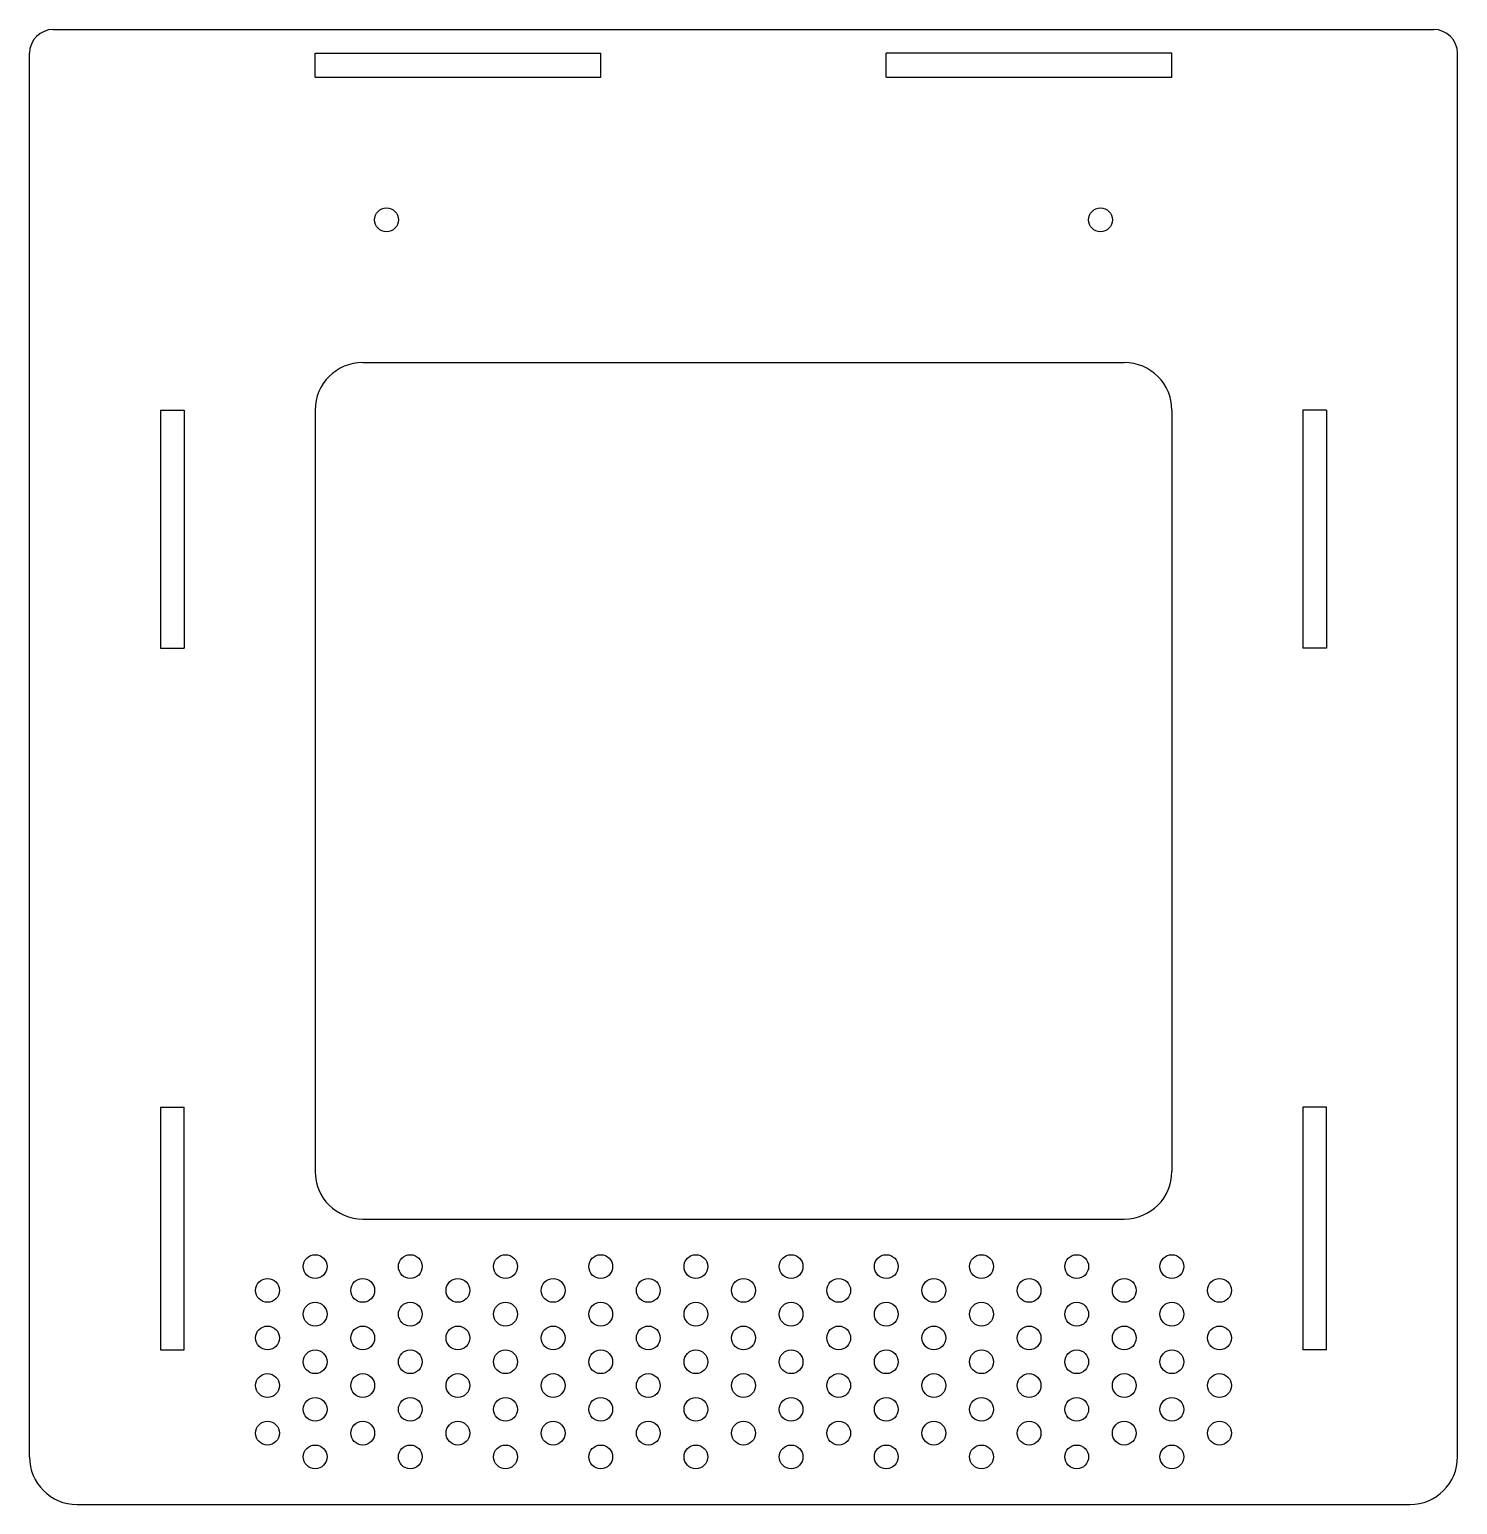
# Model space of a CAD drawing. Header units: millimetres. Extents: x -150 to 150, y -150 to 160.
import ezdxf

# ---------------------------------------------------------------- set-up
doc = ezdxf.new("R2010")
doc.units = ezdxf.units.MM

msp = doc.modelspace()

# ---------------------------------------------------------------- linework, layer by layer
at = {"color": 7, "linetype": 'Continuous', "lineweight": 25}
for p, q in [((-145, 160), (145, 160)), ((-150, -140), (-150, 155)), ((-90, 155), (-30, 155)), ((-90, 150), (-90, 155)), ((-30, 150), (-30, 155)), ((90, 155), (30, 155)), ((30, 150), (30, 155)), ((90, 150), (90, 155)), ((150, -140), (150, 155)), ((-90, 150), (-30, 150)), ((30, 150), (90, 150)), ((-80, 90), (80, 90)), ((-122.5, 80), (-122.5, 30)), ((-122.5, 80), (-117.5, 80)), ((-117.5, 80), (-117.5, 30)), ((-90, 80), (-90, -80)), ((90, 80), (90, -80)), ((117.5, 80), (117.5, 30)), ((122.5, 80), (117.5, 80)), ((122.5, 80), (122.5, 30)), ((-122.5, 30), (-117.5, 30)), ((122.5, 30), (117.5, 30)), ((-122.5, -66.5), (-117.5, -66.5)), ((-122.5, -66.5), (-122.5, -117.5)), ((-117.5, -117.5), (-117.5, -66.5)), ((122.5, -66.5), (117.5, -66.5)), ((117.5, -66.5), (117.5, -117.5)), ((122.5, -117.5), (122.5, -66.5)), ((-80, -90), (80, -90)), ((-122.5, -117.5), (-117.5, -117.5)), ((122.5, -117.5), (117.5, -117.5)), ((-140, -150), (140, -150))]:
    msp.add_line(p, q, dxfattribs=at)
for centre in [(-75, 120), (75, 120), (-90, -100), (-70, -100), (-50, -100), (-30, -100), (-10, -100), (10, -100), (30, -100), (50, -100), (70, -100), (90, -100), (-100, -105), (-80, -105), (-60, -105), (-40, -105), (-20, -105), (0, -105), (20, -105), (40, -105), (60, -105), (80, -105), (100, -105), (-90, -110), (-70, -110), (-50, -110), (-30, -110), (-10, -110), (10, -110), (30, -110), (50, -110), (70, -110), (90, -110), (-100, -115), (-80, -115), (-60, -115), (-40, -115), (-20, -115), (0, -115), (20, -115), (40, -115), (60, -115), (80, -115), (100, -115), (-90, -120), (-70, -120), (-50, -120), (-30, -120), (-10, -120), (10, -120), (30, -120), (50, -120), (70, -120), (90, -120), (-100, -125), (-80, -125), (-60, -125), (-40, -125), (-20, -125), (0, -125), (20, -125), (40, -125), (60, -125), (80, -125), (100, -125), (-90, -130), (-70, -130), (-50, -130), (-30, -130), (-10, -130), (10, -130), (30, -130), (50, -130), (70, -130), (90, -130), (-100, -135), (-80, -135), (-60, -135), (-40, -135), (-20, -135), (0, -135), (20, -135), (40, -135), (60, -135), (80, -135), (100, -135), (-90, -140), (-70, -140), (-50, -140), (-30, -140), (-10, -140), (10, -140), (30, -140), (50, -140), (70, -140), (90, -140)]:
    msp.add_circle(centre, 2.5, dxfattribs=at)
for centre, radius, start, end in [((-145, 155), 5, 90, 180), ((145, 155), 5, 0, 90), ((-80, 80), 10, 90, 180), ((80, 80), 10, 0, 90), ((-80, -80), 10, 180, 270), ((80, -80), 10, 270, 0), ((-140, -140), 10, 180, 270), ((140, -140), 10, 270, 0)]:
    msp.add_arc(centre, radius, start, end, dxfattribs=at)

doc.saveas('drawing.dxf')
